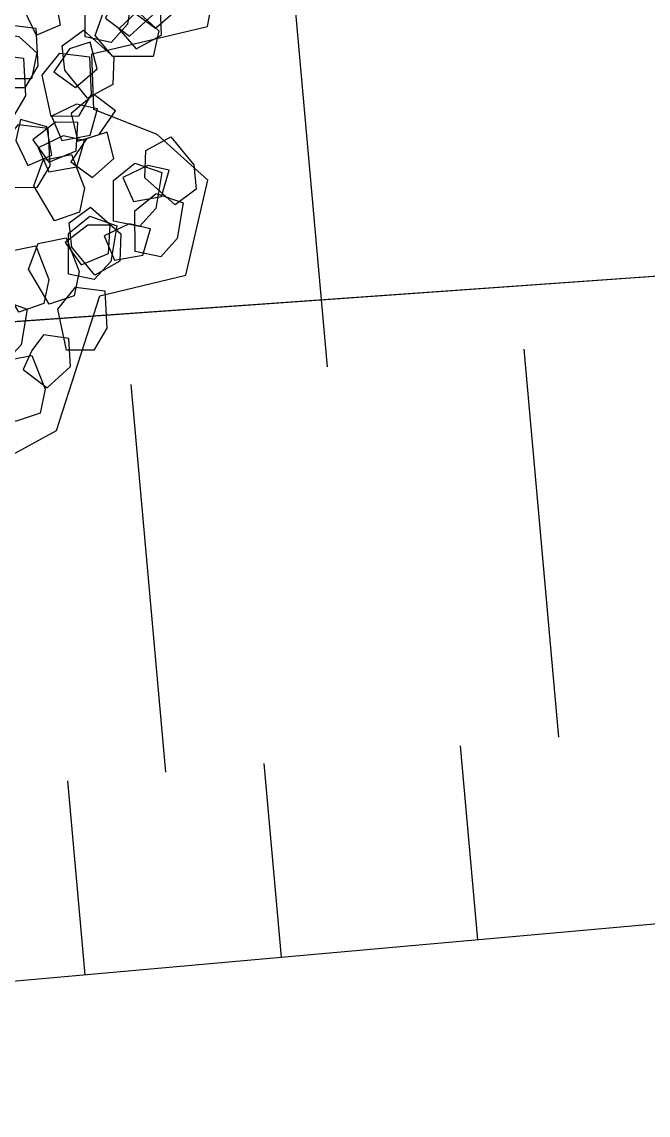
# Model space of a CAD drawing. Header units: metres. Extents: x 1851758 to 1852050, y 5187822 to 5188223.
# Drawn here: x 1851888.8 to 1851889.765, y 5187878.734 to 5187880.419 of the extents above; entities that cross this region are included whole.
import ezdxf

# ---------------------------------------------------------------- set-up
doc = ezdxf.new("R2010")
doc.units = ezdxf.units.M
doc.header["$LTSCALE"] = 2.5
doc.linetypes.add('L5', pattern=[1.15, 0.8, -0.175, 0, -0.175])
for name, color, linetype, lineweight in [('PAR', 11, 'L5', 30), ('PRO_PAR_SURF', 157, 'CONTINUOUS', 20), ('TAL', 34, 'CONTINUOUS', 25)]:
    doc.layers.add(name, color=color, linetype=linetype, lineweight=lineweight)
doc.layers.add('PRO_PAR_CONT_DA', color=40, linetype='CONTINUOUS', plot=False)
for name, color, linetype in [('PRO_VOI', 7, 'CONTINUOUS'), ('PRO_VOI_PLANCHETTES', 232, 'CONTINUOUS'), ('PRO_VOI_VEG', 81, 'CONTINUOUS'), ('TAL_HACH', 44, 'CONTINUOUS')]:
    doc.layers.add(name, color=color, linetype=linetype)

# ---------------------------------------------------------------- blocks, each defined once
blk = doc.blocks.new('arbuste fleurs blanches')
at = {"layer": 'PRO_VOI_VEG', "color": 66}
blk.add_lwpolyline([(-2.1508, -1.1008), (-2.0363, -1.2123), (-1.9779, -1.2264), (-1.8647, -1.3138), (-1.6081, -1.3189), (-1.4477, -1.3611), (-1.3076, -1.5669), (-1.289, -1.7508), (-1.1135, -1.7947), (-0.894, -1.8385), (-0.7021, -2.0296), (-0.2656, -2.0387), (-0.1296, -2.2747), (0.1703, -2.2565), (0.2612, -2.0659), (0.2791, -1.8569), (0.4424, -1.8024), (0.6242, -2.1204), (0.7967, -2.1022)], dxfattribs=at)
at = {"layer": 'PRO_VOI_VEG', "color": 77}
for points in [[(0.1592, -1.5438), (0.2728, -1.4814), (0.3538, -1.5141), (0.3686, -1.6043), (0.2596, -1.6429), (0.1835, -1.6244)], [(0.2587, -1.554), (0.3724, -1.4916), (0.4533, -1.5243), (0.4682, -1.6144), (0.3591, -1.6531), (0.283, -1.6346)], [(0.136, -1.7033), (0.0841, -1.7701), (0.1416, -1.841), (0.227, -1.8214), (0.2076, -1.7551)], [(-0.1393, -1.8893), (-0.1912, -1.9561), (-0.1337, -2.027), (-0.0483, -2.0074), (-0.0677, -1.9411)]]:
    blk.add_lwpolyline(points, close=True, dxfattribs=at)
at = {"layer": 'PRO_VOI_VEG'}
for points in [[(0.3151, -1.6461), (0.2791, -1.5262), (0.3263, -1.4563), (0.4144, -1.4606), (0.4289, -1.5713), (0.3961, -1.6394)], [(0.4477, -1.6214), (0.5003, -1.6839), (0.5788, -1.6439), (0.5776, -1.5594), (0.511, -1.5643)], [(0.0552, -1.7111), (0.1078, -1.7735), (0.1863, -1.7336), (0.1851, -1.649), (0.1186, -1.654)], [(0.4879, -1.9863), (0.4519, -1.8664), (0.4992, -1.7965), (0.5873, -1.8007), (0.6018, -1.9115), (0.5689, -1.9796)], [(-0.5512, -1.8768), (-0.5839, -1.9636), (-0.5009, -2.0142), (-0.4195, -1.9847), (-0.4311, -1.9072), (-0.4875, -1.8857)], [(0.6014, -1.8912), (0.5739, -1.9681), (0.6479, -2.0159), (0.7204, -1.9724), (0.6827, -1.9173)]]:
    blk.add_lwpolyline(points, close=True, dxfattribs=at)
at = {"layer": 'PRO_VOI_VEG', "color": 66}
for points in [[(-0.0261, -1.6772), (0.0876, -1.6147), (0.1685, -1.6475), (0.1834, -1.7376), (0.0743, -1.7763), (-0.0018, -1.7578)], [(0.2213, -1.7373), (0.3349, -1.6749), (0.4159, -1.7076), (0.4307, -1.7977), (0.3217, -1.8364), (0.2455, -1.8179)], [(-0.4563, -1.9885), (-0.3426, -1.926), (-0.2616, -1.9588), (-0.2468, -2.0489), (-0.3558, -2.0876), (-0.432, -2.0691)]]:
    blk.add_lwpolyline(points, close=True, dxfattribs=at)
at = {"layer": 'PRO_VOI_VEG', "color": 9}
for points in [[(-0.5541, -1.7353), (-0.4339, -1.7001), (-0.3644, -1.7478), (-0.3692, -1.8359), (-0.48, -1.8497), (-0.548, -1.8164)], [(-0.2293, -1.9267), (-0.1092, -1.8915), (-0.0397, -1.9392), (-0.0444, -2.0273), (-0.1553, -2.041), (-0.2232, -2.0077)], [(-0.0845, -1.9988), (-0.1473, -2.051), (-0.1079, -2.1297), (-0.0233, -2.1291), (-0.0278, -2.0625)]]:
    blk.add_lwpolyline(points, close=True, dxfattribs=at)
at = {"layer": 'PRO_VOI_VEG', "color": 254}
for points in [[(0.5045, -1.7572), (0.4513, -1.8705), (0.3695, -1.8909), (0.3067, -1.829), (0.3698, -1.7368), (0.4398, -1.708)], [(0.2944, -1.9228), (0.3236, -1.8435), (0.2474, -1.7933), (0.1719, -1.8377), (0.2105, -1.8951)], [(-0.0122, -1.9327), (-0.0647, -2.0463), (-0.1464, -2.0673), (-0.2096, -2.0057), (-0.147, -1.9132), (-0.0772, -1.8839)], [(0.5394, -1.8598), (0.4962, -1.9291), (0.5584, -1.9915), (0.6385, -1.9643), (0.6133, -1.9024)], [(0.0689, -2.1809), (0.1221, -2.0676), (0.2039, -2.0472), (0.2667, -2.1091), (0.2035, -2.2012), (0.1336, -2.23)]]:
    blk.add_lwpolyline(points, close=True, dxfattribs=at)
at = {"layer": 'PRO_VOI_VEG', "color": 67}
for points in [[(0.3553, -1.7063), (0.3282, -1.7833), (0.4025, -1.8307), (0.4747, -1.7867), (0.4366, -1.7318)], [(-0.385, -1.8141), (-0.3, -1.7222), (-0.2158, -1.7274), (-0.1747, -1.8054), (-0.2628, -1.8742), (-0.3381, -1.8805)], [(-0.084, -1.8391), (0.001, -1.7472), (0.0851, -1.7524), (0.1262, -1.8305), (0.0382, -1.8992), (-0.0372, -1.9055)], [(0.1175, -1.7267), (0.0551, -1.7793), (0.095, -1.8578), (0.1796, -1.8566), (0.1747, -1.7901)], [(0.2223, -1.7375), (0.1598, -1.7901), (0.1998, -1.8686), (0.2844, -1.8675), (0.2794, -1.8009)], [(0.4859, -1.7682), (0.6058, -1.7321), (0.6756, -1.7794), (0.6714, -1.8675), (0.5607, -1.882), (0.4925, -1.8491)], [(-0.7119, -1.8993), (-0.6269, -1.8073), (-0.5427, -1.8126), (-0.5016, -1.8906), (-0.5897, -1.9593), (-0.6651, -1.9656)], [(-0.335, -1.8968), (-0.25, -1.8048), (-0.1658, -1.8101), (-0.1247, -1.8881), (-0.2127, -1.9568), (-0.2881, -1.9631)], [(0.5592, -1.811), (0.5271, -1.898), (0.6104, -1.9481), (0.6916, -1.9181), (0.6795, -1.8407), (0.623, -1.8196)], [(0.1045, -1.8356), (0.0774, -1.9126), (0.1517, -1.96), (0.2239, -1.916), (0.1859, -1.8611)], [(-0.0331, -2.0139), (0.0868, -1.9779), (0.1567, -2.0251), (0.1525, -2.1132), (0.0417, -2.1277), (-0.0264, -2.0949)], [(0.1043, -2.0028), (0.0418, -2.0554), (0.0817, -2.1339), (0.1663, -2.1327), (0.1614, -2.0661)], [(-0.1038, -2.1036), (0.0161, -2.0676), (0.0859, -2.1148), (0.0817, -2.2029), (-0.029, -2.2174), (-0.0972, -2.1846)]]:
    blk.add_lwpolyline(points, close=True, dxfattribs=at)

msp = doc.modelspace()

# ---------------------------------------------------------------- hatches: boundary and pattern name
at = {"layer": 'PRO_VOI_PLANCHETTES'}
h = msp.add_hatch(color=256, dxfattribs=at)
h.dxf.hatch_style = 1
edge = h.paths.add_edge_path()
edge.add_arc((1851926.4252, 5187498.2076), 386.6253, 94.068008, 99.380647, ccw=False)
edge.add_line((1851898.9978, 5187883.8588), (1851897.6403, 5187902.7554))
edge.add_line((1851897.6403, 5187902.7554), (1851897.6702, 5187902.7575))
edge.add_line((1851897.6702, 5187902.7575), (1851899.0298, 5187883.831))
edge.add_line((1851899.0298, 5187883.831), (1851899.001, 5187883.8289))
edge.add_arc((1851926.4252, 5187498.2076), 386.5953, 94.067849, 99.380857)
edge.add_line((1851863.4115, 5187879.6328), (1851863.408, 5187879.6626))
h = msp.add_hatch(color=256, dxfattribs=at)
h.dxf.hatch_style = 1
edge = h.paths.add_edge_path()
edge.add_arc((1851926.4252, 5187498.2076), 385.1553, 94.067373, 99.391014, ccw=False)
edge.add_line((1851899.1063, 5187882.3928), (1851938.5438, 5187885.1975))
edge.add_line((1851938.5438, 5187885.1975), (1851938.7524, 5187882.2942))
edge.add_line((1851938.7524, 5187882.2942), (1851938.7225, 5187882.2918))
edge.add_line((1851938.7225, 5187882.2918), (1851938.5161, 5187885.1654))
edge.add_line((1851938.5161, 5187885.1654), (1851899.1052, 5187882.3626))
edge.add_arc((1851926.4252, 5187498.2076), 385.1253, 94.067849, 99.391226)
edge.add_line((1851863.5824, 5187878.1711), (1851863.5789, 5187878.2009))

# ---------------------------------------------------------------- linework, layer by layer
at = {"layer": 'PAR', "flags": 128}
msp.add_lwpolyline([(1851757.77, 5187868.487), (1851833.6918, 5187875.6402), (1851863.5824, 5187878.1707), (1851981.4866, 5187886.528), (1851987.4718, 5187886.9522), (1852004.3774, 5187888.6518), (1852028.9496, 5187890.8198)], dxfattribs=at)
at = {"layer": 'PRO_PAR_CONT_DA', "flags": 128}
msp.add_lwpolyline([(1851863.5824, 5187878.1707), (1851981.4866, 5187886.528), (1851981.3715, 5187888.4018), (1851863.4796, 5187879.0507)], close=True, dxfattribs=at)
at = {"layer": 'PRO_PAR_SURF', "flags": 128}
msp.add_lwpolyline([(1851977.7933, 5187946.6346), (1851981.4866, 5187886.528), (1851863.5824, 5187878.1707), (1851856.5917, 5187937.9836), (1851927.7207, 5187943.0606)], close=True, dxfattribs=at)
at = {"layer": 'PRO_VOI', "color": 34, "flags": 128}
msp.add_lwpolyline([(1851898.1914, 5187884.6027, 0.030026), (1851863.484, 5187879.6752)], format="xyb", dxfattribs=at)
at = {"layer": 'PRO_VOI_PLANCHETTES', "flags": 128}
for points in [[(1851863.408, 5187879.6626, -0.023185), (1851898.9978, 5187883.8588), (1851897.6403, 5187902.7554), (1851897.6702, 5187902.7575), (1851899.0298, 5187883.831), (1851899.001, 5187883.8289, 0.023187), (1851863.4115, 5187879.6328)], [(1851863.5789, 5187878.2009, -0.023233), (1851899.1063, 5187882.3928), (1851938.5438, 5187885.1975), (1851938.7524, 5187882.2942), (1851938.7225, 5187882.2918), (1851938.5161, 5187885.1654), (1851899.1052, 5187882.3626, 0.023232), (1851863.5824, 5187878.1711)]]:
    msp.add_lwpolyline(points, format="xyb", close=True, dxfattribs=at)
at = {"layer": 'TAL', "flags": 128}
msp.add_lwpolyline([(1851864.6997, 5187876.7301), (1851868.8459, 5187877.4413), (1851887.0809, 5187878.7879), (1851898.8439, 5187879.8401)], dxfattribs=at)
at = {"layer": 'TAL_HACH'}
for p, q in [((1851889.2712, 5187879.8874), (1851889.205, 5187880.6278)), ((1851889.6274, 5187879.3169), (1851889.574, 5187879.9145)), ((1851889.0219, 5187879.2627), (1851888.9685, 5187879.8603)), ((1851889.5028, 5187879.0045), (1851889.476, 5187879.3033)), ((1851889.2, 5187878.9774), (1851889.1733, 5187879.2762)), ((1851888.8973, 5187878.9503), (1851888.8706, 5187879.2492))]:
    msp.add_line(p, q, dxfattribs=at)

# ---------------------------------------------------------------- block references
at = {"layer": 'PRO_VOI_VEG', "xscale": 0.5, "yscale": 0.5, "rotation": 73.42673142394756}
msp.add_blockref('arbuste fleurs blanches', (1851887.981, 5187880.4152), dxfattribs=at)

doc.saveas('drawing.dxf')
